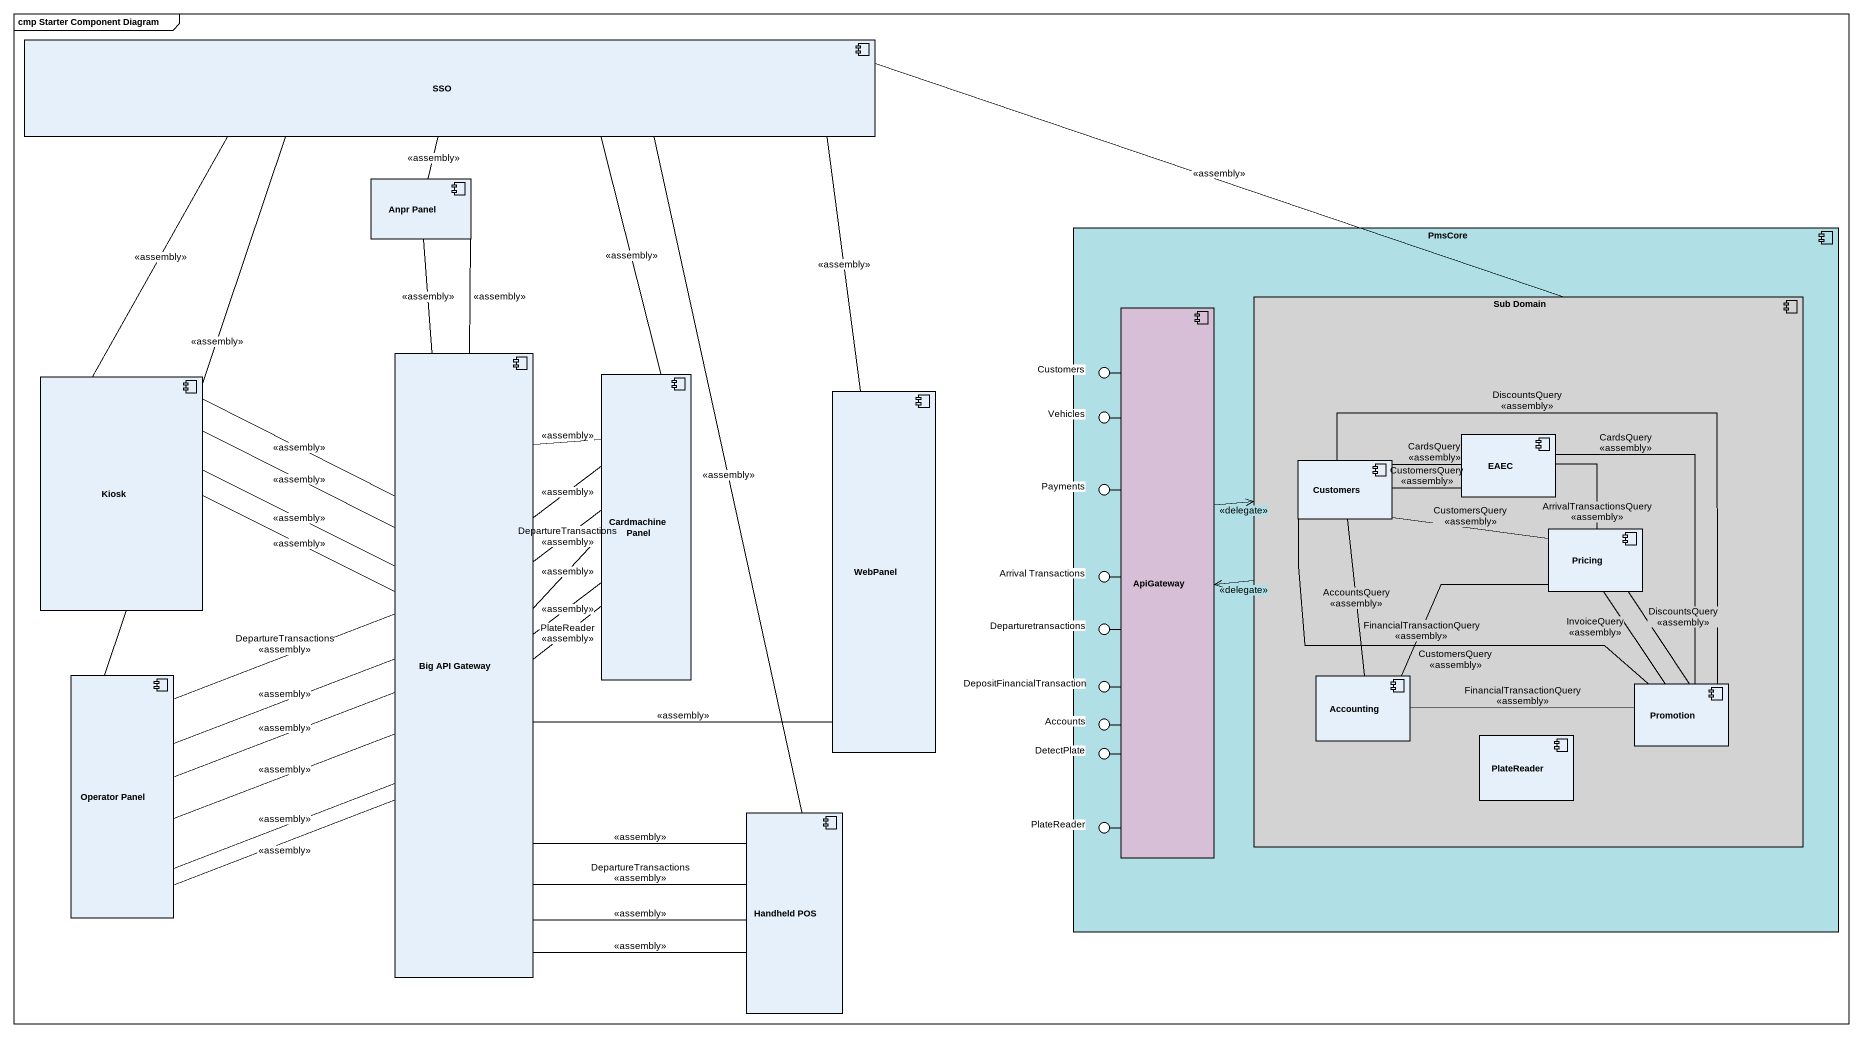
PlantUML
@startuml
mainframe cmp Starter Component Diagram
component SSO
component "Anpr Panel" as Anpr_Panel
component PmsCore #B0E0E6 {
  component ApiGateway #D8BFD8
  component "Sub Domain" as Sub_Domain #D3D3D3 {
    component "Customers" as Customers_2
    component EAEC
    component Pricing
    component Accounting
    component Promotion
    component PlateReader
  }
}
component "Big API Gateway" as Big_API_Gateway
component Kiosk
component "Cardmachine Panel" as Cardmachine_Panel
component WebPanel
() Customers
() Vehicles
() Payments
() "Arrival Transactions" as Arrival_Transactions
() Departuretransactions
component "Operator Panel" as Operator_Panel
() DepositFinancialTransaction
() Accounts
() DetectPlate
component "Handheld POS" as Handheld_POS
() "PlateReader" as PlateReader_2
ApiGateway -up- Customers
ApiGateway -up- Vehicles
ApiGateway -up- Payments
ApiGateway -left- Arrival_Transactions
ApiGateway -- Departuretransactions
ApiGateway -- DepositFinancialTransaction
ApiGateway -- Accounts
ApiGateway -- DetectPlate
ApiGateway -- PlateReader_2
Anpr_Panel -up- SSO : <<assembly>>
Anpr_Panel -- Big_API_Gateway : <<assembly>>
Anpr_Panel -- Big_API_Gateway : <<assembly>>
ApiGateway -right-> Sub_Domain : <<delegate>>
Sub_Domain -left- SSO : <<assembly>>
Sub_Domain -left-> ApiGateway : <<delegate>>
Kiosk -up- SSO : <<assembly>>
Kiosk -right- Big_API_Gateway : <<assembly>>
Kiosk -right- Big_API_Gateway : <<assembly>>
Kiosk -right- Big_API_Gateway : <<assembly>>
Kiosk -right- Big_API_Gateway : <<assembly>>
Cardmachine_Panel -up- SSO : <<assembly>>
Cardmachine_Panel -- Big_API_Gateway : <<assembly>>
Cardmachine_Panel -- Big_API_Gateway : <<assembly>>
Cardmachine_Panel -- Big_API_Gateway : <<assembly>>
Cardmachine_Panel -- Big_API_Gateway : <<assembly>>
Cardmachine_Panel -- Big_API_Gateway : DepartureTransactions\n<<assembly>>
Cardmachine_Panel -- Big_API_Gateway : PlateReader\n<<assembly>>
WebPanel -up- SSO : <<assembly>>
WebPanel -left- Big_API_Gateway : <<assembly>>
Customers_2 -right- EAEC : CardsQuery\n<<assembly>>
Customers_2 -- Accounting : AccountsQuery\n<<assembly>>
Customers_2 -- Promotion : DiscountsQuery\n<<assembly>>
EAEC -left- Customers_2 : CustomersQuery\n<<assembly>>
Pricing -left- Customers_2 : CustomersQuery\n<<assembly>>
Pricing -up- EAEC : ArrivalTransactionsQuery\n<<assembly>>
Pricing -- Accounting : FinancialTransactionQuery\n<<assembly>>
Pricing -- Promotion : DiscountsQuery\n<<assembly>>
Operator_Panel -up- SSO : <<assembly>>
Operator_Panel -right- Big_API_Gateway : <<assembly>>
Operator_Panel -right- Big_API_Gateway : <<assembly>>
Operator_Panel -right- Big_API_Gateway : DepartureTransactions\n<<assembly>>
Operator_Panel -right- Big_API_Gateway : <<assembly>>
Operator_Panel -right- Big_API_Gateway : <<assembly>>
Operator_Panel -right- Big_API_Gateway : <<assembly>>
Promotion -up- Customers_2 : CustomersQuery\n<<assembly>>
Promotion -up- EAEC : CardsQuery\n<<assembly>>
Promotion -up- Pricing : InvoiceQuery\n<<assembly>>
Promotion -left- Accounting : FinancialTransactionQuery\n<<assembly>>
Handheld_POS -up- SSO : <<assembly>>
Handheld_POS -up- Big_API_Gateway : <<assembly>>
Handheld_POS -up- Big_API_Gateway : <<assembly>>
Handheld_POS -up- Big_API_Gateway : <<assembly>>
Handheld_POS -up- Big_API_Gateway : DepartureTransactions\n<<assembly>>
@enduml
